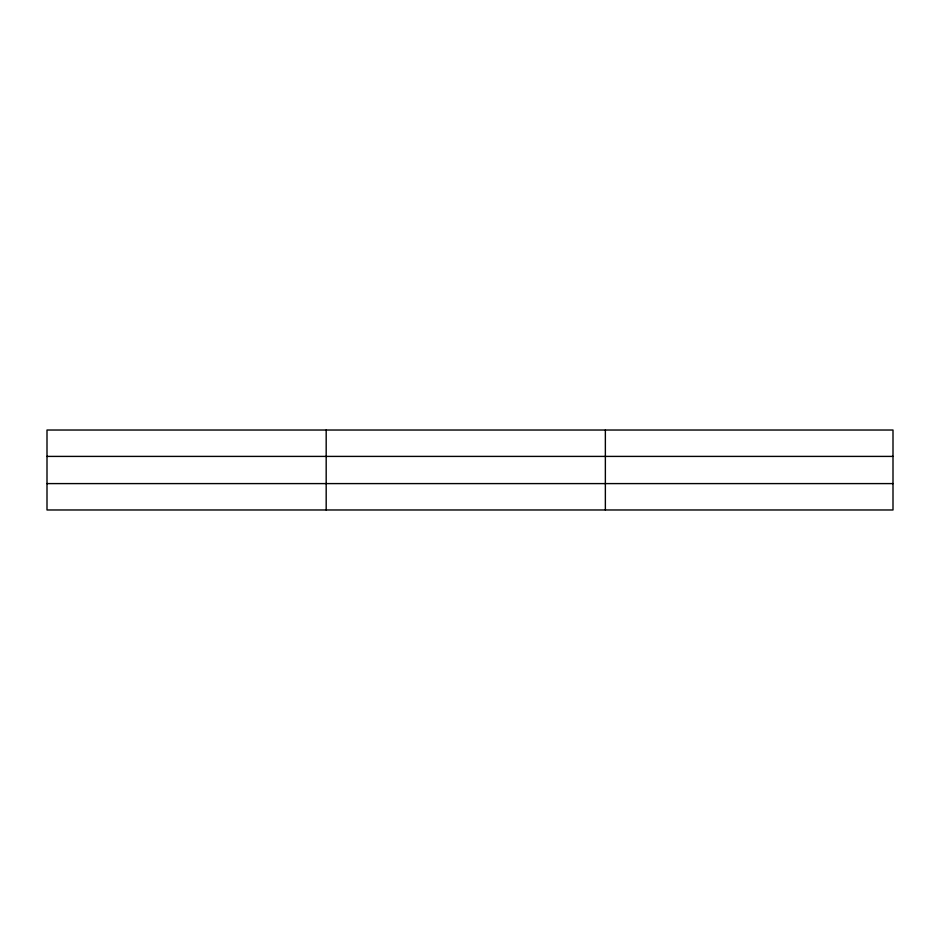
<?xml version="1.0" encoding="UTF-8"?>
<svg xmlns="http://www.w3.org/2000/svg" width="940" height="940" viewBox="0 0 940 940"><rect width="100%" height="100%" fill="white"/><g stroke="black" fill="none" stroke-linecap="round" stroke-linejoin="round"><path stroke-width="1.41" d="M326.18 430.027L326.18 509.974M605.36 430.027L605.36 509.974M893 456.405L893 430.027L47 430.027L47 509.974L893 509.974L893 456.405L47 456.405M47 483.595L893 483.595"/></g></svg>
